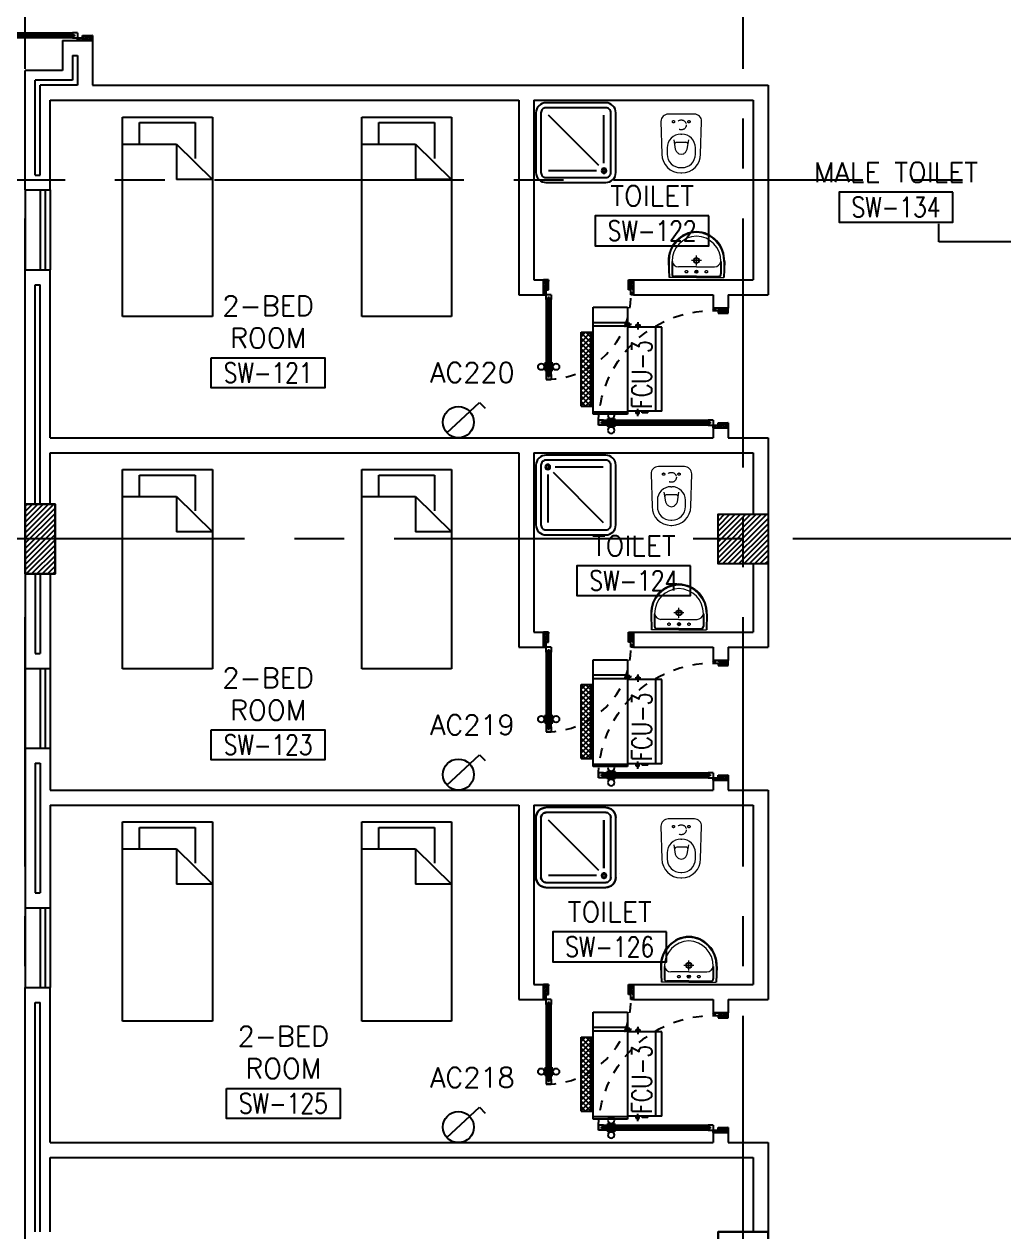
# Model space of a CAD drawing. Extents: x -0.4 to 93.5, y -1.1 to 78.4.
# Drawn here: x 50.62 to 60.45, y 43.22 to 55.33 of the extents above; entities that cross this region are included whole.
import ezdxf
from ezdxf.enums import TextEntityAlignment as Align

# ---------------------------------------------------------------- set-up
doc = ezdxf.new("R2010")
doc.units = 0
doc.header["$MEASUREMENT"] = 0
for name, pattern in [('CENTERX2', [4, 2.5, -0.5, 0.5, -0.5]), ('DASHED', [0.75, 0.5, -0.25]), ('HIDDEN', [0.375, 0.25, -0.125]), ('HIDDEN2', [0.1875, 0.125, -0.0625])]:
    doc.linetypes.add(name, pattern=pattern)
doc.layers.get('0').update_dxf_attribs({"color": 11, "linetype": 'CONTINUOUS'})
for name, color, linetype in [('AXES', 11, 'CENTERX2'), ('COL', 11, 'CONTINUOUS'), ('DOOR', 11, 'CONTINUOUS'), ('E-SOCKETS', 4, 'CONTINUOUS'), ('FCU', 7, 'CONTINUOUS'), ('FIX', 11, 'CONTINUOUS'), ('FUR', 11, 'CONTINUOUS'), ('HAT', 11, 'CONTINUOUS'), ('INSUL', 11, 'CONTINUOUS'), ('RM-BOX', 11, 'CONTINUOUS'), ('RM-NAME', 11, 'CONTINUOUS'), ('RM-NO', 11, 'CONTINUOUS'), ('TEXTN', 2, 'CONTINUOUS'), ('WALL', 11, 'CONTINUOUS'), ('WIN', 11, 'CONTINUOUS')]:
    doc.layers.add(name, color=color, linetype=linetype)
doc.styles.add('ROMANS', font='ROMANS.shx', dxfattribs={"width": 0.6})

# ---------------------------------------------------------------- blocks, each defined once
blk = doc.blocks.new('COL50')
at = {"layer": 'COL'}
blk.add_lwpolyline([(-250, 250), (-250, -250), (250, -250), (250, 250)], close=True, dxfattribs=at)
blk = doc.blocks.new('*X52')
at = {"color": 0}
for p, q in [((227929, 162698), (228420, 163190)), ((227929, 162751), (228367, 163190)), ((227929, 162804), (228314, 163190)), ((227929, 162857), (228261, 163190)), ((227929, 162910), (228208, 163190)), ((227929, 162963), (228155, 163190)), ((227929, 163016), (228102, 163190)), ((227929, 163069), (228049, 163190)), ((227929, 163122), (227996, 163190)), ((227929, 163175), (227943, 163190)), ((227973, 162690), (228429, 163145)), ((228026, 162690), (228429, 163092)), ((228079, 162690), (228429, 163039)), ((228132, 162690), (228429, 162986)), ((228185, 162690), (228429, 162933)), ((228239, 162690), (228429, 162880)), ((228292, 162690), (228429, 162827)), ((228345, 162690), (228429, 162774)), ((228398, 162690), (228429, 162721))]:
    blk.add_line(p, q, dxfattribs=at)
blk = doc.blocks.new('RM1')
at = {"layer": 'RM-BOX'}
blk.add_lwpolyline([(570, -200), (-570, -200), (-570, -500), (570, -500)], close=True, dxfattribs=at)
at = {"layer": 'RM-NAME', "style": 'ROMANS'}
for tag, p in [('ROOMNAME1', (0, 324)), ('ROOMNAME2', (0, 0))]:
    blk.add_attdef(tag, text='', height=200, dxfattribs=at).set_placement(p, align=Align.MIDDLE)
at = {"layer": 'RM-NO', "style": 'ROMANS', "width": 0.8}
blk.add_attdef('ROOMNO', text='', height=200, dxfattribs=at).set_placement((0, -350), align=Align.MIDDLE)
blk = doc.blocks.new('DOOR100')
at = {"layer": 'DOOR', "color": 0, "linetype": 'ByBlock'}
for p, q in [((-75, 1218), (-82, 1218)), ((-82, 1128), (-82, 1218)), ((-25, 1300), (-75, 1300)), ((-75, 1300), (-25, 1300)), ((-75, 1250), (-75, 1300)), ((-58, 1250), (-75, 1250)), ((-42, 1270), (-58, 1270)), ((-58, 1250), (-58, 1270)), ((-42, 1250), (-42, 1270)), ((-25, 1250), (-42, 1250)), ((-25, 1250), (-25, 1300)), ((-25, 1218), (-18, 1218)), ((-18, 1128), (-18, 1218)), ((-82, 1205), (-91, 1205)), ((-91, 1205), (-91, 1140)), ((-82, 1140), (-91, 1140)), ((-82, 1205), (-82, 1140)), ((-75, 1128), (-82, 1128)), ((-25, 1128), (-18, 1128)), ((-18, 1205), (-9, 1205)), ((-18, 1205), (-18, 1140)), ((-18, 1140), (-9, 1140)), ((-9, 1205), (-9, 1140)), ((-1200, 0), (-1200, 150)), ((-1200, 150), (-1175, 150)), ((-1200, 150), (-1200, 0)), ((-1175, 150), (-1175, 100)), ((-75, 200), (-58, 200)), ((-75, 150), (-75, 200)), ((-75, 150), (-25, 150)), ((-58, 200), (-58, 180)), ((-58, 180), (-42, 180)), ((-42, 200), (-25, 200)), ((-42, 180), (-42, 200)), ((-25, 200), (-25, 150)), ((0, 150), (-25, 150)), ((-25, 150), (-25, 100)), ((0, 150), (0, 0)), ((-1150, 0), (-1200, 0)), ((-1175, 100), (-1150, 100)), ((-1150, 100), (-1150, 0)), ((-50, 100), (-50, 0)), ((-25, 100), (-50, 100)), ((-50, 0), (0, 0))]:
    blk.add_line(p, q, dxfattribs=at)
at = {"layer": 'DOOR', "linetype": 'ByBlock'}
for p, q in [((-75, 1250), (-75, 200)), ((-58, 200), (-58, 1250)), ((-42, 200), (-42, 1250)), ((-25, 200), (-25, 1250)), ((0, 0), (0, 150))]:
    blk.add_line(p, q, dxfattribs=at)
at = {"layer": 'DOOR', "color": 9, "linetype": 'ByBlock'}
for p, q in [((-1150, 0), (-1200, 114)), ((-1150, 0), (-1200, 40)), ((-1150, 0), (-1163, 100)), ((-50, 0), (0, 114)), ((-50, 0), (-37, 100)), ((-50, 0), (0, 40))]:
    blk.add_line(p, q, dxfattribs=at)
at = {"layer": 'DOOR', "color": 0, "linetype": 'ByBlock'}
for centre in [(-124, 1173), (24, 1173)]:
    blk.add_circle(centre, 32.4, dxfattribs=at)
at = {"layer": 'DOOR', "linetype": 'HIDDEN', "ltscale": 0.5}
blk.add_arc((-25, 150), 1150, 90, 180.0001, dxfattribs=at)
at = {"layer": 'DOOR', "color": 9, "linetype": 'ByBlock'}
for centre, radius, start, end in [((-1150, 0), 154, 103.7142, 108.8947), ((-1150, 0), 134, 100.72, 111.8402), ((-50, 0), 134, 68.1598, 79.28), ((-50, 0), 154, 71.1053, 76.2858), ((-1150, 0), 94.4, 90, 121.9818), ((-1150, 0), 74.4, 90, 132.2236), ((-1150, 0), 54.4, 90, 156.7926), ((-1150, 0), 34.4, 90, 180), ((-1150, 0), 14.4, 90, 180), ((-50, 0), 94.4, 58.0182, 90), ((-50, 0), 74.4, 47.7764, 90), ((-50, 0), 54.4, 23.2074, 90), ((-50, 0), 34.4, 0, 90), ((-50, 0), 14.4, 0, 90), ((-50, 0), 114, 64.0838, 77.3774)]:
    blk.add_arc(centre, radius, start, end, dxfattribs=at)
blk = doc.blocks.new('DOOR90')
at = {"layer": 'DOOR', "color": 0, "linetype": 'ByBlock'}
for p, q in [((-150, 0), (-150, -25)), ((-150, 0), (0, 0)), ((0, -50), (0, 0)), ((-1000, -25), (-1000, -75)), ((-1000, -75), (-1000, -25)), ((-950, -25), (-1000, -25)), ((-950, -75), (-1000, -75)), ((-970, -42), (-970, -58)), ((-950, -42), (-970, -42)), ((-950, -58), (-970, -58)), ((-950, -25), (-950, -42)), ((-950, -58), (-950, -75)), ((-918, -25), (-918, -18)), ((-828, -18), (-918, -18)), ((-918, -75), (-918, -82)), ((-828, -82), (-918, -82)), ((-905, -18), (-905, -9)), ((-905, -9), (-840, -9)), ((-905, -18), (-840, -18)), ((-905, -82), (-905, -91)), ((-905, -82), (-840, -82)), ((-905, -91), (-840, -91)), ((-840, -18), (-840, -9)), ((-840, -82), (-840, -91)), ((-828, -25), (-828, -18)), ((-828, -75), (-828, -82)), ((-200, -42), (-200, -25)), ((-200, -25), (-150, -25)), ((-180, -42), (-200, -42)), ((-200, -75), (-200, -58)), ((-200, -58), (-180, -58)), ((-150, -75), (-200, -75)), ((-180, -58), (-180, -42)), ((-150, -75), (-150, -25)), ((-150, -25), (-100, -25)), ((-100, -25), (-100, -50)), ((-100, -50), (0, -50)), ((-150, -900), (-150, -875)), ((-150, -875), (-100, -875)), ((0, -900), (-150, -900)), ((-150, -900), (0, -900)), ((-100, -850), (0, -850)), ((-100, -875), (-100, -850)), ((0, -850), (0, -900))]:
    blk.add_line(p, q, dxfattribs=at)
at = {"layer": 'DOOR', "color": 9, "linetype": 'ByBlock'}
for p, q in [((0, -50), (-114, 0)), ((0, -50), (-40, 0)), ((0, -50), (-100, -37)), ((0, -850), (-114, -900)), ((0, -850), (-100, -863)), ((0, -850), (-40, -900))]:
    blk.add_line(p, q, dxfattribs=at)
at = {"layer": 'DOOR', "linetype": 'ByBlock'}
for p, q in [((-200, -25), (-950, -25)), ((-200, -42), (-950, -42)), ((-200, -58), (-950, -58)), ((-950, -75), (-200, -75))]:
    blk.add_line(p, q, dxfattribs=at)
at = {"layer": 'DOOR', "color": 0, "linetype": 'ByBlock'}
for centre in [(-873, 24), (-873, -124)]:
    blk.add_circle(centre, 32.4, dxfattribs=at)
at = {"layer": 'DOOR', "color": 9, "linetype": 'ByBlock'}
for centre, radius, start, end in [((0, -50), 154, 161.1053, 166.2858), ((0, -50), 134, 158.1598, 169.28), ((0, -50), 94.4, 148.0182, 180), ((0, -50), 74.4, 137.7764, 180), ((0, -50), 114, 154.0838, 167.3774), ((0, -50), 54.4, 113.2074, 180), ((0, -50), 34.4, 90, 180), ((0, -50), 14.4, 90, 180), ((0, -850), 154, 193.7142, 198.8947), ((0, -850), 134, 190.72, 201.8402), ((0, -850), 94.4, 180, 211.9818), ((0, -850), 74.4, 180, 222.2236), ((0, -850), 54.4, 180, 246.7926), ((0, -850), 34.4, 180, 270), ((0, -850), 14.4, 180, 270)]:
    blk.add_arc(centre, radius, start, end, dxfattribs=at)
at = {"layer": 'DOOR', "linetype": 'HIDDEN', "ltscale": 0.5}
blk.add_arc((-150, -25), 850, 180, 270, dxfattribs=at)
blk = doc.blocks.new('C11')
at = {"layer": 'HAT'}
h = blk.add_hatch(dxfattribs=at)
h.set_pattern_fill('ANSI31', color=256, scale=300, style=0)
h.set_pattern_definition([(45, (-248556.182, -75061.005), (-26.5165043, 26.5165043), [])])
h.paths.add_polyline_path([(300, 700), (0, 700), (0, 350), (300, 350)])
h.paths.add_polyline_path([(300, 350), (0, 350), (0, 0), (300, 0)])
at = {"layer": 'COL'}
blk.add_lwpolyline([(300, 700), (300, 0), (0, 0), (0, 700)], close=True, dxfattribs=at)
blk = doc.blocks.new('A$C1DFA4FE8')
at = {"layer": 'DOOR', "color": 0, "linetype": 'ByBlock'}
for p, q in [((0, 1631), (0, 1581)), ((0, 1581), (0, 1631)), ((50, 1631), (0, 1631)), ((50, 1581), (0, 1581)), ((30, 1614), (30, 1598)), ((50, 1614), (30, 1614)), ((50, 1598), (30, 1598)), ((50, 1631), (50, 1614)), ((50, 1598), (50, 1581)), ((750, 1614), (750, 1631)), ((750, 1631), (800, 1631)), ((770, 1614), (750, 1614)), ((750, 1581), (750, 1598)), ((750, 1598), (770, 1598)), ((800, 1581), (750, 1581)), ((770, 1598), (770, 1614)), ((950, 1656), (800, 1656)), ((800, 1656), (800, 1631)), ((800, 1581), (800, 1631)), ((800, 1631), (850, 1631)), ((850, 1631), (850, 1606)), ((850, 1606), (950, 1606)), ((950, 1606), (950, 1656)), ((0, 81), (0, 131)), ((0, 131), (0, 81)), ((50, 131), (0, 131)), ((50, 114), (50, 131)), ((83, 131), (83, 138)), ((173, 138), (83, 138)), ((95, 138), (95, 147)), ((95, 147), (160, 147)), ((95, 138), (160, 138)), ((160, 138), (160, 147)), ((173, 131), (173, 138)), ((750, 131), (750, 114)), ((800, 131), (750, 131)), ((800, 131), (800, 81)), ((50, 81), (0, 81)), ((30, 98), (30, 114)), ((50, 114), (30, 114)), ((50, 98), (30, 98)), ((50, 81), (50, 98)), ((83, 81), (83, 74)), ((173, 74), (83, 74)), ((95, 74), (95, 65)), ((95, 74), (160, 74)), ((95, 65), (160, 65)), ((160, 74), (160, 65)), ((173, 81), (173, 74)), ((750, 114), (770, 114)), ((750, 98), (750, 81)), ((770, 98), (750, 98)), ((750, 81), (800, 81)), ((770, 114), (770, 98)), ((800, 56), (800, 81)), ((800, 81), (850, 81)), ((950, 56), (800, 56)), ((850, 106), (950, 106)), ((850, 81), (850, 106)), ((950, 106), (950, 56))]:
    blk.add_line(p, q, dxfattribs=at)
at = {"layer": 'DOOR', "linetype": 'ByBlock'}
for p, q in [((750, 1631), (50, 1631)), ((750, 1614), (50, 1614)), ((750, 1598), (50, 1598)), ((50, 1581), (750, 1581)), ((50, 131), (750, 131)), ((750, 114), (50, 114)), ((750, 98), (50, 98)), ((750, 81), (50, 81))]:
    blk.add_line(p, q, dxfattribs=at)
at = {"layer": 'DOOR', "color": 9, "linetype": 'ByBlock'}
for p, q in [((950, 1606), (837, 1656)), ((950, 1606), (850, 1619)), ((950, 1606), (910, 1656)), ((950, 106), (837, 56)), ((950, 106), (850, 93)), ((950, 106), (910, 56))]:
    blk.add_line(p, q, dxfattribs=at)
at = {"layer": 'DOOR', "color": 0, "linetype": 'ByBlock'}
for centre in [(128, 179), (128, 32)]:
    blk.add_circle(centre, 32.4, dxfattribs=at)
at = {"layer": 'DOOR', "linetype": 'HIDDEN', "ltscale": 0.5}
for centre, start, end in [((752, 1606), 178.0938, 273.7249), ((752, 106), 86.2751, 181.9062)]:
    blk.add_arc(centre, 752, start, end, dxfattribs=at)
at = {"layer": 'DOOR', "color": 9, "linetype": 'ByBlock'}
for centre, radius, start, end in [((950, 1606), 154, 161.1053, 166.2858), ((950, 1606), 134, 158.1598, 169.28), ((950, 1606), 114, 154.0838, 167.3774), ((950, 1606), 94.4, 148.0182, 180), ((950, 1606), 74.4, 137.7764, 180), ((950, 1606), 54.4, 113.2074, 180), ((950, 1606), 34.4, 90, 180), ((950, 1606), 14.4, 90, 180), ((950, 106), 154, 193.7142, 198.8947), ((950, 106), 134, 190.72, 201.8402), ((950, 106), 114, 192.6226, 205.9162), ((950, 106), 94.4, 180, 211.9818), ((950, 106), 74.4, 180, 222.2236), ((950, 106), 54.4, 180, 246.7926), ((950, 106), 34.4, 180, 270), ((950, 106), 14.4, 180, 270)]:
    blk.add_arc(centre, radius, start, end, dxfattribs=at)
blk = doc.blocks.new('LAV1')
at = {"layer": 'FIX', "linetype": 'DASHED', "lineweight": 20, "ltscale": 0.05}
for p, q in [((0, 170), (0, 270)), ((0, 170), (0, 270)), ((50, 220), (-50, 220))]:
    blk.add_line(p, q, dxfattribs=at)
at = {"layer": 'FIX', "linetype": 'ByBlock', "ltscale": 0.3}
for p, q in [((-280, 210), (-275, 50)), ((-245, 210), (-245, 85)), ((245, 210), (245, 85)), ((280, 210), (275, 50)), ((0, 60), (-220, 60)), ((0, 60), (220, 60))]:
    blk.add_line(p, q, dxfattribs=at)
at = {"layer": 'FIX', "linetype": 'Continuous', "lineweight": 20}
for p, q in [((-275, 210), (-275, 50)), ((0, 155), (-181, 155)), ((0, 155), (181, 155)), ((275, 210), (275, 50)), ((0, 50), (-275, 50)), ((0, 50), (-252, 50)), ((0, 50), (252, 50)), ((0, 50), (275, 50))]:
    blk.add_line(p, q, dxfattribs=at)
at = {"layer": 'FIX', "lineweight": 20}
for p, q in [((0, 92), (0, 123)), ((16, 107), (-15, 107))]:
    blk.add_line(p, q, dxfattribs=at)
for centre, radius in [((0, 220), 29.5), ((0, 220), 22.5), ((0, 107), 15.5)]:
    blk.add_circle(centre, radius, dxfattribs=at)
at = {"layer": 'FIX', "linetype": 'HIDDEN', "lineweight": 20, "ltscale": 0.05}
for centre in [(-100, 107), (100, 107)]:
    blk.add_circle(centre, 12.4, dxfattribs=at)
at = {"layer": 'FIX', "linetype": 'ByBlock', "ltscale": 0.3}
for centre, radius, start, end in [((7, 220), 287, 91.3776, 182.0064), ((-7, 220), 287, 357.9936, 88.6224), ((-220, 85), 24.9, 179.7021, 269.9486), ((220, 85), 24.9, 270.0514, 0.2979)]:
    blk.add_arc(centre, radius, start, end, dxfattribs=at)
at = {"layer": 'FIX', "linetype": 'Continuous', "lineweight": 20}
for centre, radius, start, end in [((8, 217), 283, 91.6988, 181.351), ((-8, 217), 283, 358.649, 88.3012), ((8, 212), 253, 91.7328, 180.4884), ((-8, 212), 253, 359.5116, 88.2672), ((-179, 222), 66.9, 190.2006, 268.0786), ((179, 222), 66.9, 271.9214, 349.7994)]:
    blk.add_arc(centre, radius, start, end, dxfattribs=at)
blk = doc.blocks.new('SHR1')
at = {"layer": 'FIX'}
for p, q in [((-196, 196), (-700, 700)), ((-143, 218), (-143, 700)), ((-218, 143), (-700, 143))]:
    blk.add_line(p, q, dxfattribs=at)
for points in [[(-825, 125), (-825, 725, -0.414214), (-725, 825), (-125, 825, -0.414214), (-25, 725), (-25, 125, -0.414214), (-125, 25), (-725, 25, -0.414214)], [(-775, 125), (-775, 725, -0.414214), (-725, 775), (-125, 775, -0.414214), (-75, 725), (-75, 125, -0.414214), (-125, 75), (-725, 75, -0.414214)]]:
    blk.add_lwpolyline(points, format="xyb", close=True, dxfattribs=at)
for radius in [25, 15]:
    blk.add_circle((-143, 143), radius, dxfattribs=at)
blk = doc.blocks.new('WC1')
at = {"layer": 'FIX', "lineweight": 20}
for p, q in [((-210, 204), (-538, 194)), ((-475, 141), (-538, 141)), ((-727, 5), (-727, -5)), ((-674, 5), (-674, -5)), ((-534, 24), (-540, 0)), ((-540, 0), (-534, -24)), ((-395, 76), (-490, 60)), ((-339, 5), (-339, -5)), ((-490, -60), (-395, -76)), ((-538, -141), (-475, -141)), ((-538, -194), (-210, -204))]:
    blk.add_line(p, q, dxfattribs=at)
at = {"layer": 'FIX', "linetype": 'Continuous', "lineweight": 20}
blk.add_line((-420, -47), (-420, 45), dxfattribs=at)
at = {"layer": 'FIX', "lineweight": 20}
blk.add_lwpolyline([(-213, -204), (-210, -204, 0.414214), (-137, -131), (-137, 0), (-137, 131, 0.414214), (-210, 204)], format="xyb", dxfattribs=at)
at = {"layer": 'FIX', "linetype": 'HIDDEN2', "lineweight": 20, "ltscale": 0.3}
blk.add_circle((-245, 0), 49.8, dxfattribs=at)
at = {"layer": 'FIX', "linetype": 'HIDDEN', "lineweight": 20, "ltscale": 0.05}
for centre in [(-213, 78), (-213, -77)]:
    blk.add_circle(centre, 11.6, dxfattribs=at)
at = {"layer": 'FIX', "lineweight": 20}
for centre, radius, start, end in [((-538, 5), 189, 90, 180), ((-538, 5), 136, 90, 180), ((-475, 5), 136, 360, 90), ((-473, -7), 68.2, 128.9242, 152.8468), ((-464, -18), 82, 108.496, 128.9242), ((-538, -5), 189, 180, 270), ((-538, -5), 136, 180, 270), ((-473, 7), 68.2, 207.1532, 231.0758), ((-464, 18), 82, 231.0758, 251.504), ((-475, -5), 136, 270, 0)]:
    blk.add_arc(centre, radius, start, end, dxfattribs=at)
at = {"layer": 'FIX', "linetype": 'Continuous', "lineweight": 20}
for centre, start, end in [((-443, 46), 357.6662, 91.6121), ((-442, -46), 268.3879, 2.3338)]:
    blk.add_arc(centre, 22.3, start, end, dxfattribs=at)
blk = doc.blocks.new('*X166')
at = {"color": 0}
for p, q in [((16890, -2467), (16943, -2414)), ((16890, -2520), (16990, -2420)), ((16990, -2512), (16892, -2414)), ((16990, -2459), (16945, -2414)), ((16990, -2565), (16890, -2465)), ((16890, -2573), (16990, -2473)), ((16990, -2619), (16890, -2519)), ((16890, -2626), (16990, -2526)), ((16990, -2672), (16890, -2572)), ((16890, -2679), (16990, -2579)), ((16990, -2725), (16890, -2625)), ((16890, -2732), (16990, -2632)), ((16990, -2778), (16890, -2678)), ((16890, -2785), (16990, -2685)), ((16990, -2831), (16890, -2731)), ((16890, -2838), (16990, -2738)), ((16990, -2884), (16890, -2784)), ((16890, -2891), (16990, -2791)), ((16990, -2937), (16890, -2837)), ((16890, -2944), (16990, -2844)), ((16990, -2990), (16890, -2890)), ((16890, -2997), (16990, -2897)), ((16990, -3043), (16890, -2943)), ((16890, -3050), (16990, -2950)), ((16990, -3096), (16890, -2996)), ((16890, -3103), (16990, -3003)), ((16990, -3149), (16890, -3049)), ((16944, -3155), (16890, -3102)), ((16892, -3155), (16990, -3056)), ((16945, -3155), (16990, -3109))]:
    blk.add_line(p, q, dxfattribs=at)
blk = doc.blocks.new('WHE06')
at = {"color": 2}
for p, q in [((689, 621), (346, 621)), ((346, 621), (346, 469)), ((689, 469), (689, 621)), ((60, -422), (60, 422)), ((212, 437), (269, 437)), ((232, 452), (232, 422)), ((232, 452), (252, 452)), ((242, 472), (242, 399)), ((252, 452), (252, 422)), ((305, 448), (373, 448)), ((321, 458), (321, 438)), ((321, 458), (346, 458)), ((321, 438), (346, 438)), ((346, 430), (689, 430)), ((811, 371), (689, 371)), ((711, -371), (711, 371)), ((811, -371), (811, 371)), ((142, -437), (142, -422)), ((142, -437), (197, -437)), ((197, -437), (197, -422)), ((221, -437), (269, -437)), ((232, -452), (232, -422)), ((232, -452), (252, -452)), ((242, -472), (242, -399)), ((252, -452), (252, -422)), ((346, -430), (689, -430)), ((811, -371), (689, -371))]:
    blk.add_line(p, q, dxfattribs=at)
at = {"color": 6}
for p, q in [((0, -422), (0, 422)), ((0, 422), (346, 422)), ((346, 469), (346, -451)), ((689, 469), (346, 469)), ((689, -451), (689, 469)), ((0, -422), (346, -422)), ((346, -451), (689, -451))]:
    blk.add_line(p, q, dxfattribs=at)
at = {"color": 2}
blk.add_blockref('*X166', (-16179, 2784), dxfattribs=at)

msp = doc.modelspace()

# ---------------------------------------------------------------- linework, layer by layer
at = {"layer": 'AXES'}
for p, q in [((57.8324, -1.1143), (57.8324, 77.6984)), ((50.6324, -1.1143), (50.6324, 77.3484)), ((83.0324, 53.77), (40.7424, 53.77)), ((92.8324, 50.17), (40.7424, 50.17))]:
    msp.add_line(p, q, dxfattribs=at)
at = {"layer": 'E-SOCKETS'}
for p, q in [((54.8627, 51.2348), (55.1906, 51.54)), ((55.1906, 51.54), (55.245, 51.4814)), ((54.8627, 47.6998), (55.1906, 48.005)), ((55.1906, 48.005), (55.245, 47.9464)), ((54.8627, 44.1648), (55.1906, 44.47)), ((55.1906, 44.47), (55.245, 44.4114))]:
    msp.add_line(p, q, dxfattribs=at)
for centre in [(54.9771, 51.3412), (54.9771, 47.8062), (54.9771, 44.2712)]:
    msp.add_circle(centre, 0.1562, dxfattribs=at)
at = {"layer": 'FIX'}
for p, q in [((55.7554, 47.375), (55.7554, 46.775)), ((55.8054, 47.375), (55.8054, 46.775)), ((56.4554, 47.475), (55.8554, 47.475)), ((56.4554, 47.425), (55.8554, 47.425)), ((56.5054, 46.775), (56.5054, 47.375)), ((56.5554, 46.775), (56.5554, 47.375)), ((56.4377, 46.8677), (56.4377, 47.35)), ((56.3627, 46.7927), (55.8804, 46.7927)), ((55.8554, 46.725), (56.4554, 46.725)), ((55.8554, 46.675), (56.4554, 46.675))]:
    msp.add_line(p, q, dxfattribs=at)
at = {"layer": 'FIX', "color": 32, "linetype": 'DASHED', "lineweight": 20, "ltscale": 0.05}
msp.add_line((57.3379, 45.893), (57.2379, 45.893), dxfattribs=at)
at = {"layer": 'FIX', "extrusion": (0, 0, -1)}
for centre, major_axis, start_param, end_param in [((55.8554, 47.375), (-0.0707, 0.0707), 5.4977871, 7.0685835), ((55.8554, 47.375), (-0.0354, 0.0354), 5.4977871, 7.0685835), ((56.4554, 47.375), (-0.0707, 0.0707), 0.7853982, 2.3561945), ((56.4554, 47.375), (-0.0354, 0.0354), 0.7853982, 2.3561945), ((55.8554, 46.775), (-0.0707, 0.0707), 3.9269908, 5.4977871), ((55.8554, 46.775), (0.0354, 0.0354), 2.3561945, 3.9269908), ((56.4377, 46.7927), (-0.0177, 0.0177), 3.9269908, 10.2101761), ((56.4377, 46.7927), (-0.0106, 0.0106), 3.9269908, 10.2101761), ((56.4554, 46.775), (0.0354, 0.0354), 0.7853982, 2.3561945), ((56.4554, 46.775), (0.0707, 0.0707), 0.7853982, 2.3561945)]:
    msp.add_ellipse(centre, major_axis=major_axis, ratio=1, start_param=start_param, end_param=end_param, dxfattribs=at)
at = {"layer": 'FUR'}
for p, q in [((51.6104, 52.4018), (51.6104, 54.4018)), ((51.6104, 54.4018), (52.5104, 54.4018)), ((52.5104, 54.4018), (52.5104, 52.4018)), ((54.0092, 52.4018), (54.0092, 54.4018)), ((54.0092, 54.4018), (54.9092, 54.4018)), ((54.9092, 54.4018), (54.9092, 52.4018)), ((51.7803, 54.3463), (52.3382, 54.3463)), ((51.7803, 54.1302), (51.7803, 54.3463)), ((52.3382, 54.3463), (52.3382, 53.9866)), ((54.1791, 54.3463), (54.7371, 54.3463)), ((54.1791, 54.1302), (54.1791, 54.3463)), ((54.7371, 54.3463), (54.7371, 53.9866)), ((51.6104, 54.1302), (52.1493, 54.1302)), ((52.1493, 54.1302), (52.1493, 53.7767)), ((52.1493, 54.1302), (52.5104, 53.7767)), ((54.0092, 54.1302), (54.5481, 54.1302)), ((54.5481, 54.1302), (54.5481, 53.7767)), ((54.5481, 54.1302), (54.9092, 53.7767)), ((52.5104, 53.7767), (52.1493, 53.7767)), ((54.9092, 53.7767), (54.5481, 53.7767)), ((52.5104, 52.4018), (51.6104, 52.4018)), ((54.9092, 52.4018), (54.0092, 52.4018)), ((51.6104, 48.8668), (51.6104, 50.8668)), ((51.6104, 50.8668), (52.5104, 50.8668)), ((51.7803, 50.8113), (52.3382, 50.8113)), ((51.7803, 50.5952), (51.7803, 50.8113)), ((52.3382, 50.8113), (52.3382, 50.4516)), ((52.5104, 50.8668), (52.5104, 48.8668)), ((54.0092, 48.8668), (54.0092, 50.8668)), ((54.0092, 50.8668), (54.9092, 50.8668)), ((54.1791, 50.8113), (54.7371, 50.8113)), ((54.1791, 50.5952), (54.1791, 50.8113)), ((54.7371, 50.8113), (54.7371, 50.4516)), ((54.9092, 50.8668), (54.9092, 48.8668)), ((51.6104, 50.5952), (52.1493, 50.5952)), ((52.1493, 50.5952), (52.1493, 50.2417)), ((52.1493, 50.5952), (52.5104, 50.2417)), ((54.0092, 50.5952), (54.5481, 50.5952)), ((54.5481, 50.5952), (54.5481, 50.2417)), ((54.5481, 50.5952), (54.9092, 50.2417)), ((52.5104, 50.2417), (52.1493, 50.2417)), ((54.9092, 50.2417), (54.5481, 50.2417)), ((52.5104, 48.8668), (51.6104, 48.8668)), ((54.9092, 48.8668), (54.0092, 48.8668)), ((51.6104, 45.3318), (51.6104, 47.3318)), ((51.6104, 47.3318), (52.5104, 47.3318)), ((51.7803, 47.2763), (52.3382, 47.2763)), ((51.7803, 47.0602), (51.7803, 47.2763)), ((52.3382, 47.2763), (52.3382, 46.9166)), ((52.5104, 47.3318), (52.5104, 45.3318)), ((54.0092, 45.3318), (54.0092, 47.3318)), ((54.0092, 47.3318), (54.9092, 47.3318)), ((54.1791, 47.2763), (54.7371, 47.2763)), ((54.1791, 47.0602), (54.1791, 47.2763)), ((54.7371, 47.2763), (54.7371, 46.9166)), ((54.9092, 47.3318), (54.9092, 45.3318)), ((51.6104, 47.0602), (52.1493, 47.0602)), ((52.1493, 47.0602), (52.1493, 46.7067)), ((52.1493, 47.0602), (52.5104, 46.7067)), ((54.0092, 47.0602), (54.5481, 47.0602)), ((54.5481, 47.0602), (54.5481, 46.7067)), ((54.5481, 47.0602), (54.9092, 46.7067)), ((52.5104, 46.7067), (52.1493, 46.7067)), ((54.9092, 46.7067), (54.5481, 46.7067)), ((52.5104, 45.3318), (51.6104, 45.3318)), ((54.9092, 45.3318), (54.0092, 45.3318))]:
    msp.add_line(p, q, dxfattribs=at)
at = {"layer": 'INSUL'}
for p, q in [((51.1074, 55.02), (51.1074, 54.77)), ((51.1074, 55.02), (51.1574, 55.02)), ((51.1574, 55.02), (51.1574, 54.72)), ((51.1074, 54.77), (50.7324, 54.77)), ((50.7324, 53.82), (50.7324, 54.77)), ((51.1574, 54.72), (50.7824, 54.72)), ((50.7824, 53.82), (50.7824, 54.72)), ((50.7324, 53.82), (50.7824, 53.82)), ((50.7324, 52.72), (50.7824, 52.72)), ((50.7324, 50.52), (50.7324, 52.72)), ((50.7824, 50.52), (50.7824, 52.72)), ((50.7324, 49.82), (50.7324, 49.02)), ((50.7824, 49.82), (50.7824, 49.02)), ((50.7324, 49.02), (50.7824, 49.02)), ((50.7324, 47.92), (50.7824, 47.92)), ((50.7324, 47.92), (50.7324, 46.62)), ((50.7824, 47.92), (50.7824, 46.62)), ((50.7324, 46.62), (50.7824, 46.62)), ((50.7324, 45.52), (50.7824, 45.52)), ((50.7324, 43.22), (50.7324, 45.52)), ((50.7824, 43.22), (50.7824, 45.52))]:
    msp.add_line(p, q, dxfattribs=at)
at = {"layer": 'RM-NAME', "color": 5, "linetype": 'ByBlock'}
for p, q in [((59.7953, 53.15), (59.7953, 53.3298)), ((61.1103, 53.15), (59.7953, 53.15))]:
    msp.add_line(p, q, dxfattribs=at)
at = {"layer": 'WALL'}
for p, q in [((51.0074, 55.17), (51.0074, 54.87)), ((51.0074, 55.17), (51.3074, 55.17)), ((51.3074, 55.17), (51.3074, 54.72)), ((51.0074, 54.87), (50.6324, 54.87)), ((50.6324, 53.67), (50.6324, 54.87)), ((51.3074, 54.72), (58.0824, 54.72)), ((50.8824, 53.67), (50.8824, 54.57)), ((50.8824, 54.57), (55.5824, 54.57)), ((55.7324, 54.57), (57.9324, 54.57)), ((50.6324, 53.67), (50.8824, 53.67)), ((50.6324, 52.87), (50.8824, 52.87)), ((50.6324, 50.52), (50.6324, 52.87)), ((50.8824, 51.185), (50.8824, 52.87)), ((55.7324, 52.77), (55.8324, 52.77)), ((56.7324, 52.77), (57.9324, 52.77)), ((55.5824, 52.62), (55.8324, 52.62)), ((56.7324, 52.62), (57.5324, 52.62)), ((57.6824, 52.62), (58.0824, 52.62)), ((50.8824, 51.185), (57.5324, 51.185)), ((57.6824, 51.185), (58.0824, 51.185)), ((50.8824, 50.52), (50.8824, 51.035)), ((50.8824, 51.035), (55.5824, 51.035)), ((55.7324, 51.035), (57.9324, 51.035)), ((50.6324, 49.82), (50.6324, 48.87)), ((50.8824, 49.82), (50.8824, 48.87)), ((55.7324, 49.235), (55.8324, 49.235)), ((56.7324, 49.235), (57.9324, 49.235)), ((55.5824, 49.085), (55.8324, 49.085)), ((56.7324, 49.085), (57.5324, 49.085)), ((57.6824, 49.085), (58.0824, 49.085)), ((50.6324, 48.87), (50.8824, 48.87)), ((50.6324, 48.07), (50.8824, 48.07)), ((50.6324, 48.07), (50.6324, 46.47)), ((50.8824, 48.07), (50.8824, 47.65)), ((50.8824, 47.65), (57.5324, 47.65)), ((57.6824, 47.65), (58.0824, 47.65)), ((50.8824, 47.5), (55.5824, 47.5)), ((50.8824, 47.5), (50.8824, 46.47)), ((55.7324, 47.5), (57.9324, 47.5)), ((50.6324, 46.47), (50.8824, 46.47)), ((50.6324, 45.67), (50.8824, 45.67)), ((50.6324, 43.22), (50.6324, 45.67)), ((50.8824, 44.115), (50.8824, 45.67)), ((55.7324, 45.7), (55.8324, 45.7)), ((56.7324, 45.7), (57.9324, 45.7)), ((55.5824, 45.55), (55.8324, 45.55)), ((56.7324, 45.55), (57.5324, 45.55)), ((57.6824, 45.55), (58.0824, 45.55)), ((50.8824, 44.115), (57.5324, 44.115)), ((57.6824, 44.115), (58.0824, 44.115)), ((50.8824, 43.22), (50.8824, 43.965)), ((50.8824, 43.965), (57.9324, 43.965))]:
    msp.add_line(p, q, dxfattribs=at)
at = {"layer": 'WALL', "linetype": 'ByBlock'}
for p, q in [((58.0824, 54.72), (58.0824, 52.62)), ((55.5824, 54.57), (55.5824, 52.62)), ((55.7324, 54.57), (55.7324, 52.77)), ((57.9324, 54.57), (57.9324, 52.77)), ((55.8324, 52.77), (55.8324, 52.62)), ((56.7324, 52.77), (56.7324, 52.62)), ((57.5324, 52.62), (57.5324, 52.4855)), ((57.6824, 52.62), (57.6824, 52.4855)), ((57.6824, 52.4855), (57.5324, 52.4855)), ((57.5324, 51.2855), (57.5324, 51.185)), ((57.6824, 51.2855), (57.5324, 51.2855)), ((57.6824, 51.2855), (57.6824, 51.185)), ((58.0824, 51.185), (58.0824, 49.085)), ((55.5824, 51.035), (55.5824, 49.085)), ((55.7324, 51.035), (55.7324, 49.235)), ((57.9324, 51.035), (57.9324, 50.42)), ((57.9324, 49.92), (57.9324, 49.235)), ((55.8324, 49.235), (55.8324, 49.085)), ((56.7324, 49.235), (56.7324, 49.085)), ((57.5324, 49.085), (57.5324, 48.9505)), ((57.6824, 49.085), (57.6824, 48.9505)), ((57.6824, 48.9505), (57.5324, 48.9505)), ((57.5324, 47.7505), (57.5324, 47.65)), ((57.6824, 47.7505), (57.5324, 47.7505)), ((57.6824, 47.7505), (57.6824, 47.65)), ((58.0824, 47.65), (58.0824, 45.55)), ((55.5824, 47.5), (55.5824, 45.55)), ((55.7324, 47.5), (55.7324, 45.7)), ((57.9324, 47.5), (57.9324, 45.7)), ((55.8324, 45.7), (55.8324, 45.55)), ((57.5324, 45.55), (57.5324, 45.4155)), ((57.6824, 45.55), (57.6824, 45.4155)), ((57.6824, 45.4155), (57.5324, 45.4155)), ((57.5324, 44.2155), (57.5324, 44.115)), ((57.6824, 44.2155), (57.5324, 44.2155)), ((57.6824, 44.2155), (57.6824, 44.115)), ((58.0824, 44.115), (58.0824, 43.22)), ((57.9324, 43.965), (57.9324, 43.22))]:
    msp.add_line(p, q, dxfattribs=at)
at = {"layer": 'WALL', "color": 250, "linetype": 'ByBlock', "ltscale": 0.3}
msp.add_line((56.5879, 46.8151), (56.5899, 46.8131), dxfattribs=at)
at = {"layer": 'WALL', "linetype": 'ByBlock', "ltscale": 0.3}
for points in [[(50.6324, 49.82), (50.9324, 49.82), (50.9324, 50.52), (50.6324, 50.52)], [(57.5824, 50.42), (58.0824, 50.42), (58.0824, 49.92), (57.5824, 49.92)], [(57.5824, 42.72), (58.0824, 42.72), (58.0824, 43.22), (57.5824, 43.22)]]:
    msp.add_lwpolyline(points, close=True, dxfattribs=at)
at = {"layer": 'WIN'}
for p, q in [((50.6324, 53.67), (50.6324, 52.87)), ((50.7824, 53.67), (50.7824, 52.87)), ((50.8324, 53.67), (50.8324, 52.87)), ((50.8824, 53.67), (50.8824, 52.87)), ((50.6324, 48.87), (50.6324, 48.07)), ((50.7824, 48.87), (50.7824, 48.07)), ((50.8324, 48.87), (50.8324, 48.07)), ((50.8824, 48.87), (50.8824, 48.07)), ((50.6324, 46.47), (50.6324, 45.67)), ((50.7824, 46.47), (50.7824, 45.67)), ((50.8324, 46.47), (50.8324, 45.67)), ((50.8824, 46.47), (50.8824, 45.67))]:
    msp.add_line(p, q, dxfattribs=at)

# ---------------------------------------------------------------- block references
at = {"layer": 'COL', "linetype": 'ByBlock', "xscale": 0.001, "yscale": 0.001, "zscale": 0.001}
msp.add_blockref('C11', (50.6324, 49.82), dxfattribs=at)
at = {"layer": 'COL', "xscale": -0.001, "yscale": 0.001, "zscale": 0.001}
for p in [(57.8324, 50.17), (57.8324, 42.97)]:
    msp.add_blockref('COL50', p, dxfattribs=at)
at = {"layer": 'DOOR', "color": 0, "linetype": 'ByBlock', "yscale": 0.001, "zscale": 0.001}
for name, p, xscale, rotation in [('A$C1DFA4FE8', (50.3567, 56.8259), -0.001, 180), ('DOOR90', (55.8324, 52.77), 0.001, 90), ('DOOR100', (57.6824, 51.2855), -0.001, 90), ('DOOR90', (55.8324, 49.235), 0.001, 90), ('DOOR100', (57.6824, 47.7505), -0.001, 90), ('DOOR90', (55.8324, 45.7), 0.001, 90), ('DOOR100', (57.6824, 44.2155), -0.001, 90)]:
    msp.add_blockref(name, p, dxfattribs=dict(at, xscale=xscale, rotation=rotation))
at = {"layer": 'FCU', "linetype": 'ByBlock', "extrusion": (0, 0, -1), "xscale": 0.0009999871253967285, "yscale": 0.001000002026557922, "zscale": -0.001}
for p in [(-57.0181, 51.8727), (-57.0181, 44.8027)]:
    msp.add_blockref('WHE06', p, dxfattribs=at)
at = {"layer": 'FCU', "linetype": 'ByBlock', "xscale": -0.0009999871253967285, "yscale": 0.001000002026557922, "zscale": 0.001}
msp.add_blockref('WHE06', (57.0181, 48.3377), dxfattribs=at)
at = {"layer": 'FIX', "yscale": 0.001, "zscale": 0.001}
for name, p, xscale, rotation in [('SHR1', (56.5804, 53.72), -0.001, 90), ('WC1', (57.2124, 54.568), 0.001, 90), ('SHR1', (55.7304, 51.035), -0.001, 270), ('WC1', (57.1134, 51.033), 0.001, 90), ('SHR1', (56.5804, 46.65), -0.001, 90), ('WC1', (57.2124, 47.498), 0.001, 90)]:
    msp.add_blockref(name, p, dxfattribs=dict(at, xscale=xscale, rotation=rotation))
at = {"layer": 'FIX', "xscale": 0.001, "yscale": 0.001, "zscale": 0.001}
for p in [(57.3644, 52.743), (57.1894, 49.208), (57.2884, 45.673)]:
    msp.add_blockref('LAV1', p, dxfattribs=at)
at = {"layer": 'HAT', "xscale": 0.001, "yscale": 0.001, "zscale": 0.001}
msp.add_blockref('*X52', (-170.3462, -112.7697), dxfattribs=at)
at = {"layer": 'RM-NAME', "xscale": 0.001, "yscale": 0.001, "zscale": 0.001}
for p, values in [((59.3653, 53.8473), {'ROOMNO': 'SW-134', 'ROOMNAME2': 'MALE TOILET'}), ((56.9201, 53.6109), {'ROOMNO': 'SW-122', 'ROOMNAME2': 'TOILET'}), ((56.7358, 50.1017), {'ROOMNO': 'SW-124', 'ROOMNAME2': 'TOILET'}), ((56.4941, 46.4285), {'ROOMNO': 'SW-126', 'ROOMNAME2': 'TOILET'})]:
    msp.add_blockref('RM1', p, dxfattribs=at).add_auto_attribs(values)
at = {"layer": 'RM-NAME'}
ref = msp.add_blockref('RM1', (53.0688, 52.1856), dxfattribs=dict(at, xscale=-0.001, yscale=0.001, zscale=0.001))
ref.add_attrib('ROOMNO', 'SW-121', dxfattribs={"layer": 'RM-NO', "height": 0.2, "style": 'ROMANS', "width": 0.8}).set_placement((53.0688, 51.8356), align=Align.MIDDLE)
ref.add_attrib('ROOMNAME2', 'ROOM', dxfattribs={"height": 0.2, "style": 'ROMANS'}).set_placement((53.0688, 52.1856), align=Align.MIDDLE)
ref.add_attrib('ROOMNAME1', '2-BED', dxfattribs={"height": 0.2, "style": 'ROMANS'}).set_placement((53.0688, 52.5094), align=Align.MIDDLE)
ref = msp.add_blockref('RM1', (53.0688, 48.4538), dxfattribs=dict(at, xscale=-0.001, yscale=0.001, zscale=0.001))
ref.add_attrib('ROOMNO', 'SW-123', dxfattribs={"layer": 'RM-NO', "height": 0.2, "style": 'ROMANS', "width": 0.8}).set_placement((53.0688, 48.1038), align=Align.MIDDLE)
ref.add_attrib('ROOMNAME2', 'ROOM', dxfattribs={"height": 0.2, "style": 'ROMANS'}).set_placement((53.0688, 48.4538), align=Align.MIDDLE)
ref.add_attrib('ROOMNAME1', '2-BED', dxfattribs={"height": 0.2, "style": 'ROMANS'}).set_placement((53.0688, 48.7776), align=Align.MIDDLE)
ref = msp.add_blockref('RM1', (53.2216, 44.8585), dxfattribs=dict(at, xscale=-0.001, yscale=0.001, zscale=0.001))
ref.add_attrib('ROOMNO', 'SW-125', dxfattribs={"layer": 'RM-NO', "height": 0.2, "style": 'ROMANS', "width": 0.8}).set_placement((53.2216, 44.5085), align=Align.MIDDLE)
ref.add_attrib('ROOMNAME2', 'ROOM', dxfattribs={"height": 0.2, "style": 'ROMANS'}).set_placement((53.2216, 44.8585), align=Align.MIDDLE)
ref.add_attrib('ROOMNAME1', '2-BED', dxfattribs={"height": 0.2, "style": 'ROMANS'}).set_placement((53.2216, 45.1823), align=Align.MIDDLE)

# ---------------------------------------------------------------- texts
at = {"layer": 'E-SOCKETS', "style": 'ROMANS'}
for s, p in [('AC220', (54.6927, 51.7393)), ('AC219', (54.6927, 48.2043)), ('AC218', (54.6927, 44.6693))]:
    msp.add_text(s, height=0.2, dxfattribs=at).set_placement(p)
at = {"layer": 'TEXTN', "style": 'ROMANS', "width": 0.75}
for p in [(56.9155, 51.4761), (56.9156, 47.9411), (56.9155, 44.4061)]:
    msp.add_text('FCU-3', height=0.2, rotation=90, dxfattribs=at).set_placement(p)

doc.saveas('drawing.dxf')
